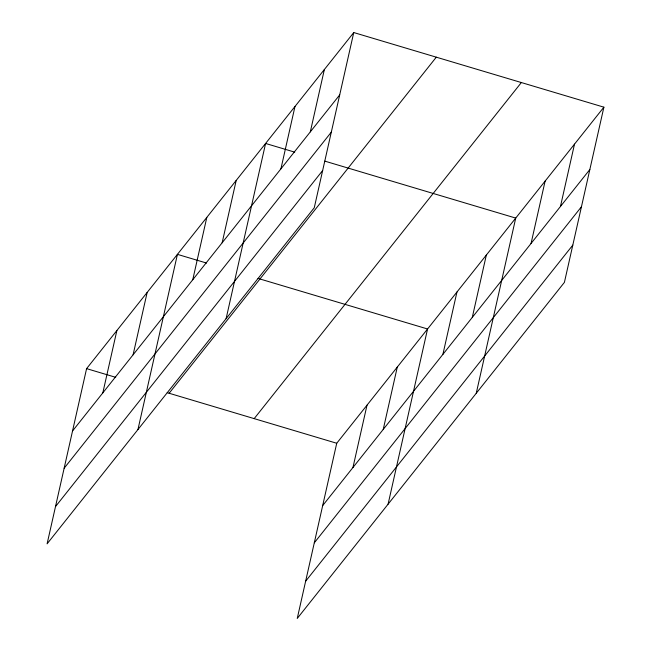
<?xml version="1.0" encoding="UTF-8"?>
<svg xmlns="http://www.w3.org/2000/svg" width="651" height="651" viewBox="0 0 651 651"><rect width="100%" height="100%" fill="white"/><g stroke="black" fill="none" stroke-linecap="round" stroke-linejoin="round"><path stroke-width="0.98" d="M353.753 32.55L86.591 368.629L47.108 543.829L314.27 207.742L353.753 32.55L603.892 107.171L564.409 282.371L297.247 618.45L336.73 443.258L603.892 107.171M102.817 392.887L116.871 330.545M133.097 354.803L147.15 292.454M137.947 429.562L177.422 254.362L206.562 263.053M192.761 279.743L206.815 217.393M222.154 242.774L236.199 180.425M226.109 318.656L265.592 143.456L294.724 152.147M280.923 168.837L294.976 106.487M310.315 131.868L324.361 69.519M352.956 467.516L367.009 405.166M383.236 429.424L397.289 367.074M388.086 504.183L427.561 328.983L258.032 278.408M442.9 354.364L456.953 292.014M472.292 317.395L486.338 255.046M476.247 393.277L515.73 218.077L324.825 161.131M531.061 243.458L545.115 181.108M560.454 206.489L574.507 144.14M72.538 430.978L339.7 94.9M64.148 468.215L331.31 132.137M55.498 506.584L322.66 170.505M169.138 393.253L436.3 57.174M254.183 418.626L521.345 82.547M322.676 505.599L589.839 169.52M314.287 542.844L581.449 206.758M305.636 581.213L572.799 245.126M86.591 368.629L115.723 377.32M167.193 392.675L336.73 443.258"/></g></svg>
